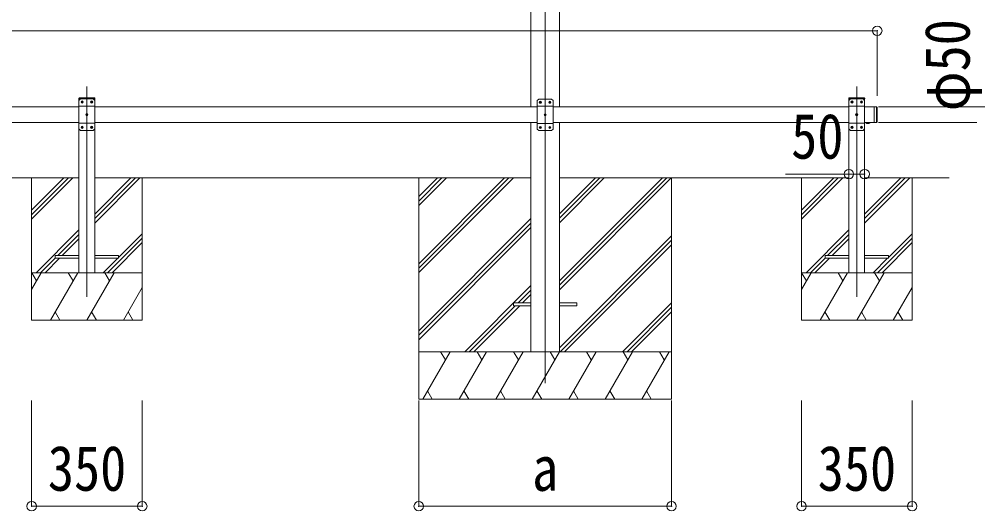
# Model space of a CAD drawing. Units: millimetres at full size, sheet at 1:30. Extents: x -8385 to 8479, y -5853 to 5787.
# Drawn here: x 2412 to 5421, y -4184 to -2627 of the extents above; entities that cross this region are included whole.
import ezdxf
from ezdxf.enums import TextEntityAlignment as Align

# ---------------------------------------------------------------- set-up
doc = ezdxf.new("R2010")
doc.units = ezdxf.units.MM
doc.header["$LTSCALE"] = 30
doc.header["$PDMODE"] = 32
doc.header["$PDSIZE"] = 30
for name, color, linetype, lineweight in [('0-0_0', 7, 'Continuous', 9), ('0-1_本体', 4, 'Continuous', 9), ('0-2_部品', 7, 'Continuous', 9), ('0-4_TABLE1', 3, 'Continuous', 9), ('0-5_DIM1', 3, 'Continuous', 9), ('0-8_PARTS2', 2, 'Continuous', 9), ('0-A_寸法', 6, 'Continuous', 9)]:
    doc.layers.add(name, color=color, linetype=linetype, lineweight=lineweight)
doc.styles.add('ＭＳ ゴシック', font='')
doc.styles.get('ＭＳ ゴシック').set_extended_font_data('MS Gothic')

msp = doc.modelspace()

# ---------------------------------------------------------------- linework, layer by layer
at = {"layer": '0-0_0'}
for p, q in [((1221.91, -3129.71), (2601.71, -3129.71)), ((2451.71, -3129.71), (2451.71, -3579.72)), ((2451.71, -3232.06), (2554.06, -3129.71)), ((2451.71, -3246.2), (2568.2, -3129.71)), ((2451.71, -3260.35), (2582.34, -3129.71)), ((2651.71, -3129.71), (4031.51, -3129.71)), ((2651.71, -3272.48), (2794.47, -3129.71)), ((2651.71, -3258.34), (2780.33, -3129.71)), ((2651.71, -3244.2), (2766.19, -3129.71)), ((2801.71, -3579.72), (2801.71, -3129.71)), ((3676.71, -3129.71), (3676.71, -3829.71)), ((3676.71, -3401.22), (3948.21, -3129.71)), ((3676.71, -3415.36), (3962.35, -3129.71)), ((3676.71, -3429.5), (3976.49, -3129.71)), ((3676.71, -3189.08), (3736.07, -3129.71)), ((3676.71, -3203.23), (3750.22, -3129.71)), ((3676.71, -3217.37), (3764.36, -3129.71)), ((4121.91, -3271.65), (4263.84, -3129.71)), ((4121.91, -3257.5), (4249.69, -3129.71)), ((4121.91, -3243.36), (4235.55, -3129.71)), ((4121.91, -3129.72), (5037.7, -3129.72)), ((4121.91, -3483.78), (4475.97, -3129.72)), ((4121.91, -3455.49), (4447.68, -3129.72)), ((4121.91, -3469.63), (4461.83, -3129.72)), ((4476.71, -3129.71), (4476.71, -3829.71)), ((4887.7, -3129.71), (4887.7, -3579.72)), ((4887.7, -3232.06), (4990.05, -3129.71)), ((4887.7, -3246.2), (5004.2, -3129.71)), ((4887.7, -3260.35), (5018.34, -3129.71)), ((5087.7, -3272.48), (5230.47, -3129.71)), ((5087.7, -3258.34), (5216.33, -3129.71)), ((5087.7, -3244.2), (5202.19, -3129.71)), ((5087.71, -3129.72), (5354.71, -3129.72)), ((5237.7, -3579.72), (5237.7, -3129.71)), ((3676.71, -3613.35), (4031.51, -3258.55)), ((3676.71, -3627.49), (4031.51, -3272.69)), ((2466.18, -3429.72), (2601.71, -3294.19)), ((2534.33, -3375.72), (2601.71, -3308.34)), ((2726.71, -3381.33), (2801.71, -3306.33)), ((3676.71, -3641.63), (4031.51, -3286.83)), ((4902.18, -3429.72), (5037.7, -3294.19)), ((4970.33, -3375.72), (5037.7, -3308.34)), ((5162.7, -3381.33), (5237.7, -3306.33)), ((2548.47, -3375.72), (2601.71, -3322.48)), ((2692.46, -3429.72), (2801.71, -3320.47)), ((2706.6, -3429.72), (2801.71, -3334.61)), ((4121.91, -3667.62), (4476.71, -3312.83)), ((4123.96, -3679.71), (4476.71, -3326.97)), ((4984.47, -3375.72), (5037.7, -3322.48)), ((5128.46, -3429.72), (5237.7, -3320.47)), ((5142.6, -3429.72), (5237.7, -3334.61)), ((4138.1, -3679.71), (4476.71, -3341.11)), ((2480.33, -3429.72), (2526.71, -3383.34)), ((2494.47, -3429.72), (2540.47, -3383.72)), ((2678.32, -3429.72), (2724.32, -3383.72)), ((4916.32, -3429.72), (4962.7, -3383.34)), ((4930.47, -3429.72), (4976.47, -3383.72)), ((5114.32, -3429.72), (5160.32, -3383.72)), ((2451.71, -3482.83), (2482.37, -3429.71)), ((2451.71, -3429.72), (2801.71, -3429.72)), ((2467.37, -3455.7), (2452.37, -3429.72)), ((2511.24, -3579.71), (2597.84, -3429.71)), ((2582.84, -3455.7), (2567.84, -3429.72)), ((2626.71, -3579.71), (2713.31, -3429.72)), ((2698.31, -3455.7), (2683.31, -3429.71)), ((4887.7, -3482.83), (4918.37, -3429.71)), ((4887.7, -3429.72), (5237.7, -3429.72)), ((4903.37, -3455.7), (4888.37, -3429.72)), ((4947.24, -3579.71), (5033.84, -3429.71)), ((5018.84, -3455.7), (5003.84, -3429.72)), ((5062.71, -3579.71), (5149.31, -3429.72)), ((5134.31, -3455.7), (5119.31, -3429.71)), ((2742.18, -3579.71), (2801.71, -3476.61)), ((3822.47, -3679.71), (4031.51, -3470.68)), ((3991.11, -3525.21), (4031.51, -3484.82)), ((5178.18, -3579.71), (5237.7, -3476.61)), ((4005.25, -3525.21), (4031.51, -3498.96)), ((3836.61, -3679.71), (3982.11, -3534.21)), ((3850.75, -3679.71), (3996.25, -3534.21)), ((4321.95, -3679.71), (4476.71, -3524.96)), ((4336.09, -3679.71), (4476.71, -3539.1)), ((2451.71, -3579.72), (2801.71, -3579.72)), ((2526.24, -3553.74), (2541.24, -3579.71)), ((2641.71, -3553.73), (2656.71, -3579.71)), ((2757.18, -3553.73), (2772.18, -3579.71)), ((4350.23, -3679.71), (4476.71, -3553.24)), ((4887.7, -3579.72), (5237.7, -3579.72)), ((4962.24, -3553.74), (4977.24, -3579.71)), ((5077.71, -3553.73), (5092.71, -3579.71)), ((5193.18, -3553.73), (5208.18, -3579.71)), ((4476.71, -3679.71), (3676.71, -3679.71)), ((3689.41, -3829.71), (3776.01, -3679.71)), ((3761.01, -3705.7), (3746.01, -3679.71)), ((3804.88, -3829.71), (3891.48, -3679.71)), ((3876.48, -3705.7), (3861.48, -3679.71)), ((3920.35, -3829.71), (4006.95, -3679.71)), ((3991.95, -3705.7), (3976.95, -3679.71)), ((4035.82, -3829.71), (4122.42, -3679.71)), ((4107.42, -3705.7), (4092.42, -3679.71)), ((4151.29, -3829.71), (4237.89, -3679.71)), ((4222.89, -3705.7), (4207.89, -3679.71)), ((4266.76, -3829.71), (4353.36, -3679.71)), ((4323.36, -3679.71), (4338.36, -3705.7)), ((4382.23, -3829.71), (4468.83, -3679.71)), ((4438.83, -3679.71), (4453.83, -3705.7)), ((3704.41, -3803.74), (3719.41, -3829.71)), ((3819.88, -3803.74), (3834.88, -3829.71)), ((3935.35, -3803.73), (3950.35, -3829.71)), ((4050.82, -3803.73), (4065.82, -3829.71)), ((4166.29, -3803.74), (4181.29, -3829.71)), ((4281.76, -3803.74), (4296.76, -3829.71)), ((4397.23, -3803.74), (4412.23, -3829.71)), ((3676.71, -3829.71), (4476.71, -3829.71))]:
    msp.add_line(p, q, dxfattribs=at)
at = {"layer": '0-1_本体'}
for p, q in [((4031.51, -503.33), (4031.51, -2904.71)), ((4121.91, -503.33), (4121.91, -2904.71)), ((4031.51, -2954.71), (4031.51, -3679.71)), ((4121.91, -2954.71), (4121.91, -3679.71))]:
    msp.add_line(p, q, dxfattribs=at)
at = {"layer": '0-2_部品', "color": 4}
for p, q in [((2601.71, -3375.71), (2526.71, -3375.71)), ((2651.71, -3383.71), (2726.71, -3383.71)), ((5037.7, -3375.71), (4962.7, -3375.71)), ((5087.7, -3383.71), (5162.7, -3383.71)), ((3976.71, -3525.21), (3976.71, -3534.21)), ((3976.71, -3525.21), (4031.51, -3525.21)), ((3976.71, -3534.21), (4031.51, -3534.21)), ((4121.91, -3525.21), (4176.71, -3525.21)), ((4121.91, -3534.21), (4176.71, -3534.21)), ((4176.71, -3525.21), (4176.71, -3534.21))]:
    msp.add_line(p, q, dxfattribs=at)
for points in [[(2526.71, -3375.71), (2526.71, -3383.71), (2601.71, -3383.71)], [(2726.71, -3383.71), (2726.71, -3375.71), (2651.71, -3375.71)], [(4962.7, -3375.71), (4962.7, -3383.71), (5037.7, -3383.71)], [(5162.7, -3383.71), (5162.7, -3375.71), (5087.7, -3375.71)]]:
    msp.add_lwpolyline(points, dxfattribs=at)
at = {"layer": '0-4_TABLE1'}
for p, q in [((2601.41, -2879.71), (2601.51, -2877.66)), ((2601.41, -2879.71), (2652.01, -2879.71)), ((2606.71, -2879.71), (2601.71, -2884.71)), ((2601.71, -2974.71), (2601.71, -2884.71)), ((2602.51, -2876.71), (2650.9, -2876.71)), ((2606.71, -2879.71), (2646.71, -2879.71)), ((2646.71, -2879.71), (2651.71, -2884.71)), ((2651.71, -2884.71), (2651.71, -2974.71)), ((2652.01, -2879.71), (2651.9, -2877.66)), ((4056.71, -2880.24), (4051.71, -2885.24)), ((4051.71, -2885.24), (4051.71, -2975.24)), ((4096.71, -2880.24), (4056.71, -2880.24)), ((4096.71, -2880.24), (4101.71, -2885.24)), ((4101.71, -2975.24), (4101.71, -2885.24)), ((5037.41, -2879.71), (5037.51, -2877.66)), ((5088.01, -2879.71), (5037.41, -2879.71)), ((5042.7, -2879.71), (5037.7, -2884.71)), ((5037.7, -2884.71), (5037.7, -2974.71)), ((5086.9, -2876.71), (5038.51, -2876.71)), ((5082.7, -2879.71), (5042.7, -2879.71)), ((5082.7, -2879.71), (5087.7, -2884.71)), ((5087.7, -2974.71), (5087.7, -2884.71)), ((5088.01, -2879.71), (5087.9, -2877.66)), ((2601.71, -2902.41), (2651.71, -2902.41)), ((2610.45, -2890.13), (2609.61, -2890.13)), ((2612.97, -2889.29), (2613.81, -2889.29)), ((2640.45, -2890.13), (2639.61, -2890.13)), ((2642.97, -2889.29), (2643.81, -2889.29)), ((4101.71, -2902.94), (4051.71, -2902.94)), ((4060.45, -2889.82), (4059.61, -2889.82)), ((4062.97, -2890.66), (4063.81, -2890.66)), ((4090.45, -2889.82), (4089.61, -2889.82)), ((4092.97, -2890.66), (4093.81, -2890.66)), ((5087.7, -2902.41), (5037.7, -2902.41)), ((5046.44, -2889.29), (5045.6, -2889.29)), ((5048.96, -2890.13), (5049.8, -2890.13)), ((5076.44, -2889.29), (5075.6, -2889.29)), ((5078.96, -2890.13), (5079.8, -2890.13)), ((5117.71, -2904.71), (5117.71, -2954.71)), ((5117.71, -2904.71), (5125.71, -2904.71)), ((5125.71, -2904.71), (5125.71, -2954.71)), ((5127.71, -2906.71), (5125.71, -2904.71)), ((5127.71, -2906.71), (5127.71, -2952.71)), ((2625.45, -2930.13), (2624.61, -2930.13)), ((2627.97, -2929.29), (2628.81, -2929.29)), ((4075.45, -2929.82), (4074.61, -2929.82)), ((4077.97, -2930.66), (4078.81, -2930.66)), ((5061.44, -2929.29), (5060.6, -2929.29)), ((5063.96, -2930.13), (5064.8, -2930.13)), ((2601.71, -2957.01), (2651.71, -2957.01)), ((2606.71, -2979.71), (2601.71, -2974.71)), ((2610.45, -2970.13), (2609.61, -2970.13)), ((2612.97, -2969.29), (2613.81, -2969.29)), ((2640.45, -2970.13), (2639.61, -2970.13)), ((2642.97, -2969.29), (2643.81, -2969.29)), ((2646.71, -2979.71), (2651.71, -2974.71)), ((4101.71, -2957.54), (4051.71, -2957.54)), ((4056.71, -2980.24), (4051.71, -2975.24)), ((4060.45, -2969.82), (4059.61, -2969.82)), ((4062.97, -2970.66), (4063.81, -2970.66)), ((4090.45, -2969.82), (4089.61, -2969.82)), ((4092.97, -2970.66), (4093.81, -2970.66)), ((4096.71, -2980.24), (4101.71, -2975.24)), ((5087.7, -2957.01), (5037.7, -2957.01)), ((5042.7, -2979.71), (5037.7, -2974.71)), ((5046.44, -2969.29), (5045.6, -2969.29)), ((5048.96, -2970.13), (5049.8, -2970.13)), ((5076.44, -2969.29), (5075.6, -2969.29)), ((5078.96, -2970.13), (5079.8, -2970.13)), ((5082.7, -2979.71), (5087.7, -2974.71)), ((5091.81, -2954.71), (5103.61, -2954.71)), ((5091.81, -2954.71), (5091.81, -2955.22)), ((5091.81, -2955.22), (5103.61, -2955.22)), ((5095.21, -2954.71), (5100.21, -2954.71)), ((5103.61, -2954.71), (5103.61, -2955.22)), ((5117.71, -2954.71), (5125.71, -2954.71)), ((5127.71, -2952.71), (5125.71, -2954.71)), ((2646.71, -2979.71), (2606.71, -2979.71)), ((4056.71, -2980.24), (4096.71, -2980.24)), ((5042.7, -2979.71), (5082.7, -2979.71))]:
    msp.add_line(p, q, dxfattribs=at)
for points in [[(2611.29, -2888.45), (2611.29, -2887.61), (2612.13, -2887.61), (2612.13, -2888.45)], [(2641.29, -2888.45), (2641.29, -2887.61), (2642.13, -2887.61), (2642.13, -2888.45)], [(4062.13, -2888.98), (4062.13, -2888.14), (4061.29, -2888.14), (4061.29, -2888.98)], [(4092.13, -2888.98), (4092.13, -2888.14), (4091.29, -2888.14), (4091.29, -2888.98)], [(5048.12, -2888.45), (5048.12, -2887.61), (5047.28, -2887.61), (5047.28, -2888.45)], [(5078.12, -2888.45), (5078.12, -2887.61), (5077.28, -2887.61), (5077.28, -2888.45)], [(2609.61, -2890.13), (2609.61, -2889.29), (2610.45, -2889.29)], [(2612.13, -2890.97), (2612.13, -2891.81), (2611.29, -2891.81), (2611.29, -2890.97)], [(2613.81, -2889.29), (2613.81, -2890.13), (2612.97, -2890.13)], [(2639.61, -2890.13), (2639.61, -2889.29), (2640.45, -2889.29)], [(2642.13, -2890.97), (2642.13, -2891.81), (2641.29, -2891.81), (2641.29, -2890.97)], [(2643.81, -2889.29), (2643.81, -2890.13), (2642.97, -2890.13)], [(4059.61, -2889.82), (4059.61, -2890.66), (4060.45, -2890.66)], [(4061.29, -2891.5), (4061.29, -2892.34), (4062.13, -2892.34), (4062.13, -2891.5)], [(4063.81, -2890.66), (4063.81, -2889.82), (4062.97, -2889.82)], [(4089.61, -2889.82), (4089.61, -2890.66), (4090.45, -2890.66)], [(4091.29, -2891.5), (4091.29, -2892.34), (4092.13, -2892.34), (4092.13, -2891.5)], [(4093.81, -2890.66), (4093.81, -2889.82), (4092.97, -2889.82)], [(5045.6, -2889.29), (5045.6, -2890.13), (5046.44, -2890.13)], [(5047.28, -2890.97), (5047.28, -2891.81), (5048.12, -2891.81), (5048.12, -2890.97)], [(5049.8, -2890.13), (5049.8, -2889.29), (5048.96, -2889.29)], [(5075.6, -2889.29), (5075.6, -2890.13), (5076.44, -2890.13)], [(5077.28, -2890.97), (5077.28, -2891.81), (5078.12, -2891.81), (5078.12, -2890.97)], [(5079.8, -2890.13), (5079.8, -2889.29), (5078.96, -2889.29)], [(2624.61, -2930.13), (2624.61, -2929.29), (2625.45, -2929.29)], [(2626.29, -2928.45), (2626.29, -2927.61), (2627.13, -2927.61), (2627.13, -2928.45)], [(2627.13, -2930.97), (2627.13, -2931.81), (2626.29, -2931.81), (2626.29, -2930.97)], [(2628.81, -2929.29), (2628.81, -2930.13), (2627.97, -2930.13)], [(4074.61, -2929.82), (4074.61, -2930.66), (4075.45, -2930.66)], [(4077.13, -2928.98), (4077.13, -2928.14), (4076.29, -2928.14), (4076.29, -2928.98)], [(4076.29, -2931.5), (4076.29, -2932.34), (4077.13, -2932.34), (4077.13, -2931.5)], [(4078.81, -2930.66), (4078.81, -2929.82), (4077.97, -2929.82)], [(5060.6, -2929.29), (5060.6, -2930.13), (5061.44, -2930.13)], [(5063.12, -2928.45), (5063.12, -2927.61), (5062.28, -2927.61), (5062.28, -2928.45)], [(5062.28, -2930.97), (5062.28, -2931.81), (5063.12, -2931.81), (5063.12, -2930.97)], [(5064.8, -2930.13), (5064.8, -2929.29), (5063.96, -2929.29)], [(2609.61, -2970.13), (2609.61, -2969.29), (2610.45, -2969.29)], [(2611.29, -2968.45), (2611.29, -2967.61), (2612.13, -2967.61), (2612.13, -2968.45)], [(2612.13, -2970.97), (2612.13, -2971.81), (2611.29, -2971.81), (2611.29, -2970.97)], [(2613.81, -2969.29), (2613.81, -2970.13), (2612.97, -2970.13)], [(2639.61, -2970.13), (2639.61, -2969.29), (2640.45, -2969.29)], [(2641.29, -2968.45), (2641.29, -2967.61), (2642.13, -2967.61), (2642.13, -2968.45)], [(2642.13, -2970.97), (2642.13, -2971.81), (2641.29, -2971.81), (2641.29, -2970.97)], [(2643.81, -2969.29), (2643.81, -2970.13), (2642.97, -2970.13)], [(4059.61, -2969.82), (4059.61, -2970.66), (4060.45, -2970.66)], [(4062.13, -2968.98), (4062.13, -2968.14), (4061.29, -2968.14), (4061.29, -2968.98)], [(4061.29, -2971.5), (4061.29, -2972.34), (4062.13, -2972.34), (4062.13, -2971.5)], [(4063.81, -2970.66), (4063.81, -2969.82), (4062.97, -2969.82)], [(4089.61, -2969.82), (4089.61, -2970.66), (4090.45, -2970.66)], [(4092.13, -2968.98), (4092.13, -2968.14), (4091.29, -2968.14), (4091.29, -2968.98)], [(4091.29, -2971.5), (4091.29, -2972.34), (4092.13, -2972.34), (4092.13, -2971.5)], [(4093.81, -2970.66), (4093.81, -2969.82), (4092.97, -2969.82)], [(5045.6, -2969.29), (5045.6, -2970.13), (5046.44, -2970.13)], [(5048.12, -2968.45), (5048.12, -2967.61), (5047.28, -2967.61), (5047.28, -2968.45)], [(5047.28, -2970.97), (5047.28, -2971.81), (5048.12, -2971.81), (5048.12, -2970.97)], [(5049.8, -2970.13), (5049.8, -2969.29), (5048.96, -2969.29)], [(5075.6, -2969.29), (5075.6, -2970.13), (5076.44, -2970.13)], [(5078.12, -2968.45), (5078.12, -2967.61), (5077.28, -2967.61), (5077.28, -2968.45)], [(5077.28, -2970.97), (5077.28, -2971.81), (5078.12, -2971.81), (5078.12, -2970.97)], [(5079.8, -2970.13), (5079.8, -2969.29), (5078.96, -2969.29)], [(5095.26, -2957.43), (5096.56, -2954.76), (5097.71, -2954.15)], [(5100.16, -2957.43), (5098.86, -2954.76), (5097.71, -2954.15)]]:
    msp.add_lwpolyline(points, dxfattribs=at)
for centre in [(2611.71, -2889.71), (2641.71, -2889.71), (4061.71, -2890.24), (4091.71, -2890.24), (5047.7, -2889.71), (5077.7, -2889.71), (2626.71, -2929.71), (4076.71, -2930.24), (5062.7, -2929.71), (2611.71, -2969.71), (2641.71, -2969.71), (4061.71, -2970.24), (4091.71, -2970.24), (5047.7, -2969.71), (5077.7, -2969.71)]:
    msp.add_circle(centre, 3.5, dxfattribs=at)
for centre, radius, start, end in [((2602.51, -2877.71), 1, 90, 176.99989), ((2610.45, -2888.45), 0.84, 270, 0), ((2612.97, -2888.45), 0.84, 180, 270), ((2640.45, -2888.45), 0.84, 270, 0), ((2642.97, -2888.45), 0.84, 180, 270), ((2650.9, -2877.71), 1, 3.00006, 90), ((5038.51, -2877.71), 1, 90, 176.99994), ((5046.44, -2888.45), 0.84, 270, 0), ((5048.96, -2888.45), 0.84, 180, 270), ((5076.44, -2888.45), 0.84, 270, 0), ((5078.96, -2888.45), 0.84, 180, 270), ((5086.9, -2877.71), 1, 3.00011, 90), ((2610.45, -2890.97), 0.84, 0, 90), ((2612.97, -2890.97), 0.84, 90, 180), ((2640.45, -2890.97), 0.84, 0, 90), ((2642.97, -2890.97), 0.84, 90, 180), ((4060.45, -2888.98), 0.84, 270, 0), ((4060.45, -2891.5), 0.84, 0, 90), ((4062.97, -2888.98), 0.84, 180, 270), ((4062.97, -2891.5), 0.84, 90, 180), ((4090.45, -2888.98), 0.84, 270, 0), ((4090.45, -2891.5), 0.84, 0, 90), ((4092.97, -2888.98), 0.84, 180, 270), ((4092.97, -2891.5), 0.84, 90, 180), ((5046.44, -2890.97), 0.84, 0, 90), ((5048.96, -2890.97), 0.84, 90, 180), ((5076.44, -2890.97), 0.84, 0, 90), ((5078.96, -2890.97), 0.84, 90, 180), ((2625.45, -2928.45), 0.84, 270, 0), ((2625.45, -2930.97), 0.84, 0, 90), ((2627.97, -2928.45), 0.84, 180, 270), ((2627.97, -2930.97), 0.84, 90, 180), ((4075.45, -2928.98), 0.84, 270, 0), ((4075.45, -2931.5), 0.84, 0, 90), ((4077.97, -2928.98), 0.84, 180, 270), ((4077.97, -2931.5), 0.84, 90, 180), ((5061.44, -2928.45), 0.84, 270, 0), ((5061.44, -2930.97), 0.84, 0, 90), ((5063.96, -2928.45), 0.84, 180, 270), ((5063.96, -2930.97), 0.84, 90, 180), ((2610.45, -2968.45), 0.84, 270, 0), ((2610.45, -2970.97), 0.84, 0, 90), ((2612.97, -2968.45), 0.84, 180, 270), ((2612.97, -2970.97), 0.84, 90, 180), ((2640.45, -2968.45), 0.84, 270, 0), ((2640.45, -2970.97), 0.84, 0, 90), ((2642.97, -2968.45), 0.84, 180, 270), ((2642.97, -2970.97), 0.84, 90, 180), ((4060.45, -2968.98), 0.84, 270, 0), ((4060.45, -2971.5), 0.84, 0, 90), ((4062.97, -2968.98), 0.84, 180, 270), ((4062.97, -2971.5), 0.84, 90, 180), ((4090.45, -2968.98), 0.84, 270, 0), ((4090.45, -2971.5), 0.84, 0, 90), ((4092.97, -2968.98), 0.84, 180, 270), ((4092.97, -2971.5), 0.84, 90, 180), ((5046.44, -2968.45), 0.84, 270, 0), ((5046.44, -2970.97), 0.84, 0, 90), ((5048.96, -2968.45), 0.84, 180, 270), ((5048.96, -2970.97), 0.84, 90, 180), ((5076.44, -2968.45), 0.84, 270, 0), ((5076.44, -2970.97), 0.84, 0, 90), ((5078.96, -2968.45), 0.84, 180, 270), ((5078.96, -2970.97), 0.84, 90, 180), ((5097.71, -2949.8), 8.02, 222.61678, 317.38322)]:
    msp.add_arc(centre, radius, start, end, dxfattribs=at)
at = {"layer": '0-5_DIM1'}
for p, q in [((2601.71, -3429.71), (2601.71, -2879.71)), ((2601.71, -2879.71), (2651.71, -2879.71)), ((2651.71, -3429.71), (2651.71, -2879.71)), ((5037.7, -3429.71), (5037.7, -2879.71)), ((5087.71, -2879.71), (5037.7, -2879.71)), ((5087.71, -3429.71), (5087.71, -2879.71)), ((1201.71, -2904.71), (2601.71, -2904.71)), ((2651.71, -2904.71), (4051.71, -2904.71)), ((4101.71, -2904.71), (5037.7, -2904.71)), ((5087.71, -2904.71), (5117.71, -2904.71)), ((1201.71, -2954.71), (2601.71, -2954.71)), ((2651.71, -2954.71), (4051.71, -2954.71)), ((4101.71, -2954.71), (5037.7, -2954.71)), ((5087.71, -2954.71), (5117.71, -2954.71))]:
    msp.add_line(p, q, dxfattribs=at)
at = {"layer": '0-8_PARTS2'}
for p, q in [((4076.71, -329.71), (4076.71, -3779.71)), ((2626.71, -3506.27), (2626.71, -2840.23)), ((5062.7, -3506.27), (5062.71, -2840.23))]:
    msp.add_line(p, q, dxfattribs=at)
at = {"layer": '0-A_寸法'}
for p, q in [((125.71, -2664.24), (5127.71, -2664.24)), ((5127.71, -2664.24), (5127.71, -2870)), ((5469.17, -2904.71), (5131.22, -2904.71)), ((5469.17, -2954.71), (5131.22, -2954.71)), ((5037.7, -3117.85), (4837.7, -3117.85)), ((5087.71, -3117.85), (5037.7, -3117.85)), ((2452.02, -4168.74), (2452.02, -3833.65)), ((2802.06, -4168.74), (2802.06, -3833.65)), ((3676.71, -4168.74), (3676.71, -3833.65)), ((4476.71, -4168.74), (4476.71, -3833.65)), ((4888.02, -4168.74), (4888.02, -3833.65)), ((5238.05, -4168.74), (5238.05, -3833.65)), ((2452.02, -4168.74), (2802.06, -4168.74)), ((3676.71, -4168.74), (4476.71, -4168.74)), ((4888.02, -4168.74), (5238.05, -4168.74))]:
    msp.add_line(p, q, dxfattribs=at)
for p in [(5127.71, -2664.24), (5037.7, -3117.85), (5087.71, -3117.85), (2452.02, -4168.74), (2802.06, -4168.74), (3676.71, -4168.74), (4476.71, -4168.74), (4888.02, -4168.74), (5238.05, -4168.74)]:
    msp.add_point(p, dxfattribs=at)

# ---------------------------------------------------------------- texts
at = {"layer": '0-A_寸法', "color": 7, "style": 'ＭＳ ゴシック', "width": 0.85}
msp.add_text('φ50', height=143, rotation=90, dxfattribs=at).set_placement((5463.17, -2918.49), align=Align.BOTTOM_LEFT)
for s, p in [('50', (4855.2, -3111.85)), ('350', (2503.29, -4162.74)), ('350', (4939.29, -4162.74)), ('a', (4035.46, -4162.74))]:
    msp.add_text(s, height=143, dxfattribs=at).set_placement(p, align=Align.BOTTOM_LEFT)

doc.saveas('drawing.dxf')
